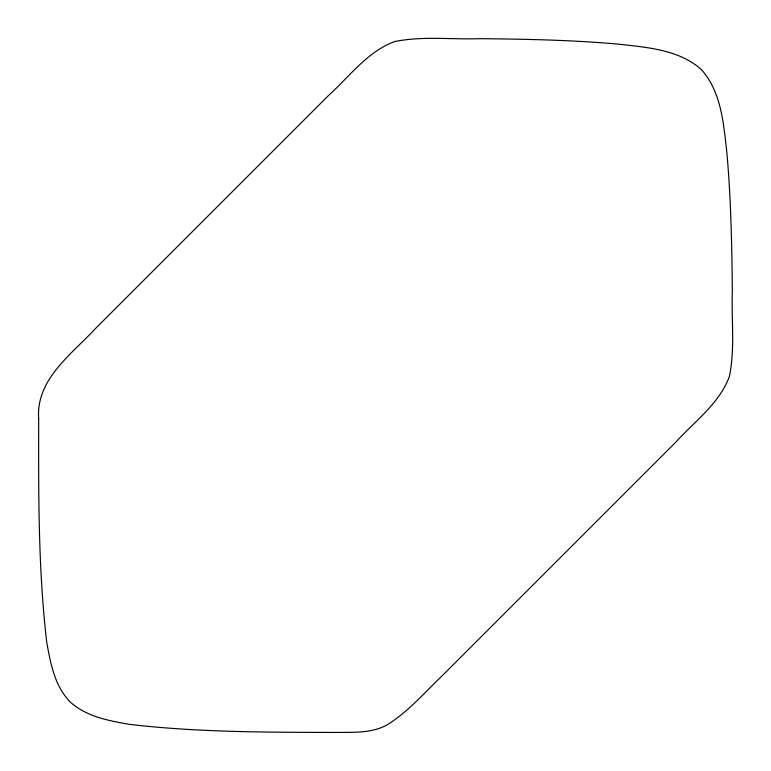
<?xml version="1.0" encoding="UTF-8"?>
<svg xmlns="http://www.w3.org/2000/svg" width="771" height="771" viewBox="0 0 771 771"><rect width="100%" height="100%" fill="white"/><g stroke="black" fill="none" stroke-linecap="round" stroke-linejoin="round"><path stroke-width="1.16" d="M38.666 418.566C38.579 493.122 38.087 567.938 46.713 642.108C50.443 662.983 54.519 685.39 69.612 701.388C85.61 716.481 108.017 720.557 128.892 724.287C197.588 732.402 266.891 732.238 335.973 732.45C352.973 732.238 370.996 733.394 386.541 725.222C407.965 712.125 424.416 692.686 442.429 675.531L675.531 442.429C694.42 421.535 719.285 403.705 729.405 376.46C735.158 348.386 731.303 319.396 732.325 290.946C731.881 244.918 730.966 198.851 726.899 152.976C723.593 124.314 721.608 92.163 701.388 69.612C678.837 49.392 646.686 47.407 618.024 44.101C572.149 40.034 526.082 39.119 480.054 38.675C451.604 39.697 422.614 35.842 394.54 41.595C367.295 51.715 349.465 76.58 328.571 95.469L95.469 328.571C71.703 354.294 35.919 379.13 38.666 418.566"/></g></svg>
